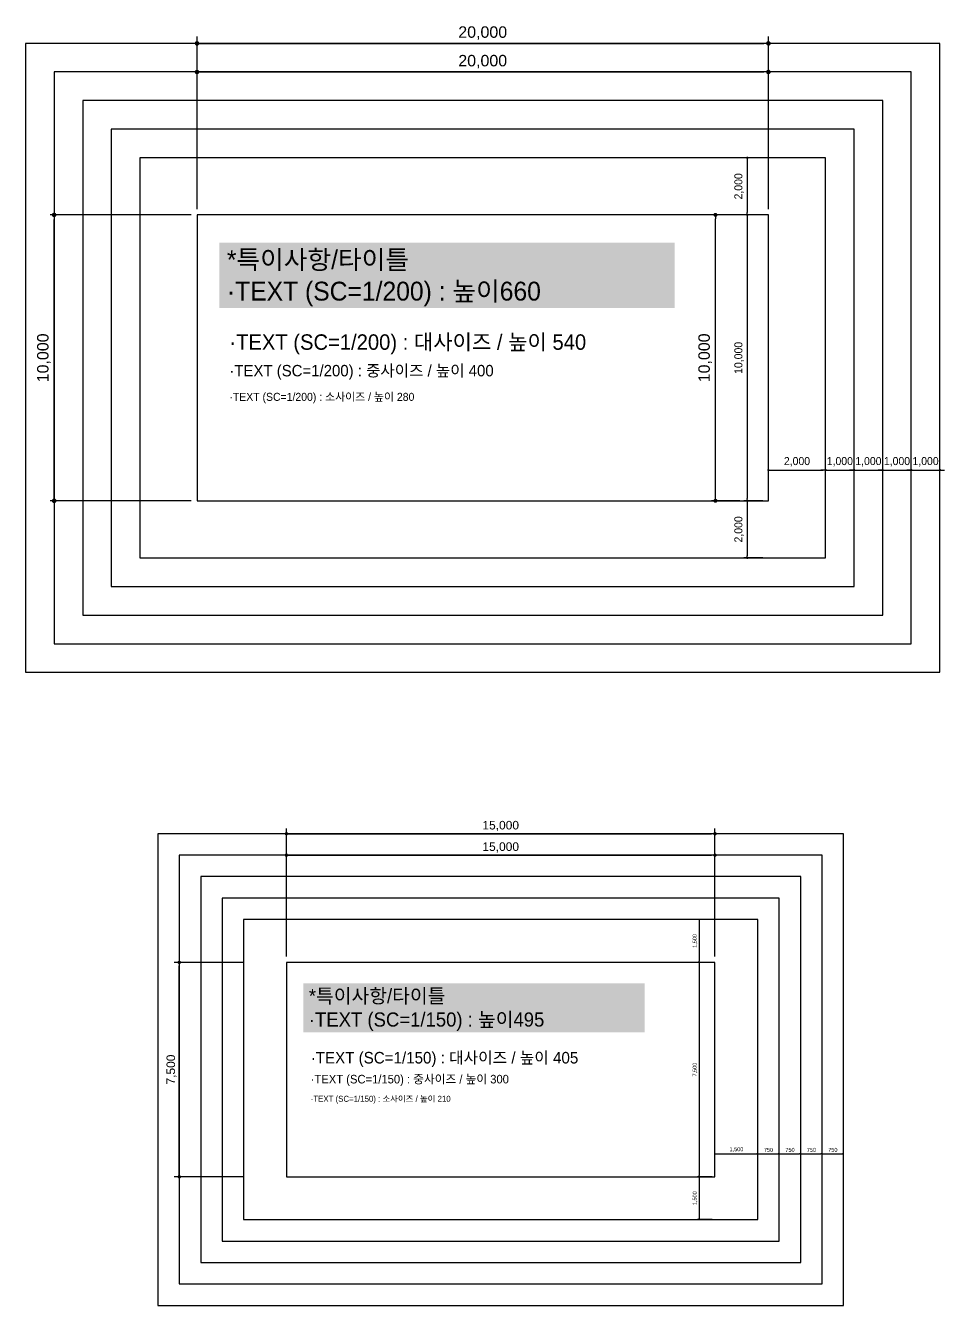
# Model space of a CAD drawing. Header units: millimetres. Extents: x -223175 to 287756, y -120611 to 352956.
# Drawn here: x -207384 to -175224, y -50656 to -5887 of the extents above; entities that cross this region are included whole.
import ezdxf
from ezdxf.enums import TextEntityAlignment as Align

# ---------------------------------------------------------------- set-up
doc = ezdxf.new("R2010")
doc.units = ezdxf.units.MM
doc.header["$LTSCALE"] = 50
doc.header["$PDMODE"] = 35
doc.layers.get('DEFPOINTS').update_dxf_attribs({"color": 108})
for name, color, linetype in [('1_ 설계변경(예정작업) 240', 240, 'Continuous'), ('EL_TEXT', 4, 'Continuous'), ('I-DIM', 255, 'Continuous')]:
    doc.layers.add(name, color=color, linetype=linetype)
doc.layers.add('Defpoint_ Grid Line_ 108', color=108, linetype='Continuous', plot=False)
doc.styles.add('HY울릉도L', font='HY울릉도l.ttf')
doc.styles.get("Standard").update_dxf_attribs({"font": 'arial.ttf'})
doc.dimstyles.new('YI_DIM_100 최소치수', dxfattribs={"dimscale": 100, "dimtxt": 1.4, "dimasz": 0.4, "dimexe": 0.6, "dimexo": 1, "dimgap": 0.6, "dimtad": 1, "dimdec": 0, "dimdsep": 46, "dimlunit": 6, "dimtxsty": 'HY울릉도L', "dimblk": 'DOT', "dimcen": 5, "dimdle": 1.5, "dimclrd": 14, "dimclre": 14, "dimclrt": 4, "dimadec": 0, "dimazin": 0, "dimtfac": 1, "dimtdec": 0, "dimtix": 1, "dimtmove": 2, "dimatfit": 3, "dimldrblk": 'DOT', "dimfxl": 1, "dimtolj": 1, "dimtzin": 0, "dimarcsym": 0})
doc.dimstyles.new('YI_DIM_150 건축', dxfattribs={"dimscale": 150, "dimtxt": 2, "dimasz": 0.8, "dimexe": 1.2, "dimexo": 10, "dimgap": 0.6, "dimtad": 1, "dimdec": 0, "dimzin": 0, "dimdsep": 46, "dimlunit": 6, "dimtxsty": 'Standard', "dimblk": 'DOT', "dimcen": 0.09, "dimdle": 1, "dimclrt": 7, "dimadec": 0, "dimazin": 0, "dimtfac": 1, "dimtdec": 0, "dimtix": 1, "dimtmove": 2, "dimatfit": 3, "dimldrblk": 'DOT', "dimfxl": 1, "dimtolj": 1, "dimtzin": 0, "dimarcsym": 0})
doc.dimstyles.new('YI_DIM_150 안목치수', dxfattribs={"dimscale": 150, "dimtxt": 2, "dimasz": 0.8, "dimexe": 0.7, "dimexo": 1.4, "dimgap": 0.6, "dimtad": 1, "dimdec": 0, "dimzin": 0, "dimdsep": 46, "dimlunit": 6, "dimtxsty": 'Standard', "dimblk": 'DOT', "dimcen": 0.09, "dimdle": 1, "dimclrd": 14, "dimclre": 14, "dimclrt": 7, "dimadec": 0, "dimazin": 0, "dimtfac": 1, "dimtdec": 0, "dimtix": 1, "dimtmove": 2, "dimatfit": 3, "dimldrblk": 'DOT', "dimfxl": 1, "dimtolj": 1, "dimtzin": 0, "dimarcsym": 0})
doc.dimstyles.new('YI_DIM_200 건축', dxfattribs={"dimscale": 200, "dimtxt": 2, "dimasz": 0.8, "dimexe": 1.2, "dimexo": 10, "dimgap": 0.6, "dimtad": 1, "dimdec": 0, "dimzin": 0, "dimdsep": 46, "dimlunit": 6, "dimtxsty": 'Standard', "dimblk": 'DOT', "dimcen": 0.09, "dimdle": 1, "dimclrt": 7, "dimadec": 0, "dimazin": 0, "dimtfac": 1, "dimtdec": 0, "dimtix": 1, "dimtmove": 2, "dimatfit": 3, "dimldrblk": 'DOT', "dimfxl": 1, "dimtolj": 1, "dimtzin": 0, "dimarcsym": 0})
doc.dimstyles.new('YI_DIM_200 내부치수', dxfattribs={"dimscale": 200, "dimtxt": 2, "dimasz": 0.7, "dimexe": 0.7, "dimexo": 5, "dimgap": 0.6, "dimtad": 1, "dimdec": 0, "dimzin": 0, "dimdsep": 46, "dimlunit": 6, "dimtxsty": 'Standard', "dimblk": 'DOT', "dimcen": 0.09, "dimdle": 1, "dimclrd": 256, "dimclre": 256, "dimclrt": 3, "dimadec": 0, "dimazin": 0, "dimtfac": 1, "dimtdec": 0, "dimtix": 1, "dimtmove": 2, "dimatfit": 3, "dimldrblk": 'DOT', "dimfxl": 1, "dimtolj": 1, "dimtzin": 0, "dimarcsym": 0})
doc.dimstyles.new('YI_DIM_200 안목치수', dxfattribs={"dimscale": 200, "dimtxt": 2, "dimasz": 0.8, "dimexe": 0.7, "dimexo": 1, "dimgap": 0.6, "dimtad": 1, "dimdec": 0, "dimzin": 0, "dimdsep": 46, "dimlunit": 6, "dimtxsty": 'Standard', "dimblk": 'DOT', "dimcen": 0.09, "dimdle": 1, "dimclrd": 14, "dimclre": 14, "dimclrt": 4, "dimadec": 0, "dimazin": 0, "dimtfac": 1, "dimtdec": 0, "dimtix": 1, "dimtmove": 2, "dimatfit": 3, "dimldrblk": 'DOT', "dimfxl": 1, "dimtolj": 1, "dimtzin": 0, "dimarcsym": 0})
doc.dimstyles.new('YI_DIM_200 최소치수', dxfattribs={"dimscale": 200, "dimtxt": 1.4, "dimasz": 0.4, "dimexe": 0.6, "dimexo": 1, "dimgap": 0.6, "dimtad": 1, "dimdec": 0, "dimdsep": 46, "dimlunit": 6, "dimtxsty": 'HY울릉도L', "dimblk": 'DOT', "dimcen": 5, "dimdle": 1.5, "dimclrd": 14, "dimclre": 14, "dimclrt": 4, "dimadec": 4, "dimazin": 0, "dimtfac": 1, "dimtdec": 0, "dimtix": 1, "dimtmove": 2, "dimatfit": 3, "dimldrblk": 'DOT', "dimfxl": 1, "dimtolj": 1, "dimtzin": 0, "dimarcsym": 0})

# ---------------------------------------------------------------- blocks, each defined once
blk = doc.blocks.new('_Dot')
at = {"color": 0, "linetype": 'ByBlock', "lineweight": -2}
blk.add_line((-0.5, 0), (-1, 0), dxfattribs=at)
at = {"color": 0, "linetype": 'ByBlock', "const_width": 0.5}
blk.add_lwpolyline([(-0.25, 0, 1), (0.25, 0, 1)], format="xyb", close=True, dxfattribs=at)
blk = doc.blocks.new('*D1340')
at = {"layer": 'DEFPOINTS', "color": 0}
for p in [(-202004, -38656), (-198254, -38656), (-198254, -46156)]:
    blk.add_point(p, dxfattribs=at)
at = {"layer": 'I-DIM', "color": 0, "lineweight": -2}
for p, q in [((-199754, -38656), (-202184, -38656)), ((-202004, -46036), (-202004, -38776)), ((-199754, -46156), (-202184, -46156))]:
    blk.add_line(p, q, dxfattribs=at)
at = {"layer": 'I-DIM', "color": 0, "linetype": 'ByBlock', "lineweight": -2, "xscale": 120, "yscale": 120, "zscale": 120}
for p, rotation in [((-202004, -38656), 90), ((-202004, -46156), 270)]:
    blk.add_blockref('_Dot', p, dxfattribs=dict(at, rotation=rotation))
at = {"layer": 'I-DIM', "color": 7, "insert": (-202274, -42406), "char_height": 300, "attachment_point": 5, "rotation": 90}
blk.add_mtext('\\A1;7,500', dxfattribs=at)
blk = doc.blocks.new('*D1341')
at = {"layer": 'DEFPOINTS', "color": 0}
for p in [(-183254, -34156), (-198254, -38656), (-183254, -38656)]:
    blk.add_point(p, dxfattribs=at)
at = {"layer": 'I-DIM', "color": 0, "lineweight": -2}
for p, q in [((-198254, -37156), (-198254, -33976)), ((-183254, -37156), (-183254, -33976)), ((-198134, -34156), (-183374, -34156))]:
    blk.add_line(p, q, dxfattribs=at)
at = {"layer": 'I-DIM', "color": 0, "linetype": 'ByBlock', "lineweight": -2, "xscale": 120, "yscale": 120, "zscale": 120, "rotation": 180}
blk.add_blockref('_Dot', (-198254, -34156), dxfattribs=at)
at = {"layer": 'I-DIM', "color": 0, "linetype": 'ByBlock', "lineweight": -2, "xscale": 120, "yscale": 120, "zscale": 120}
blk.add_blockref('_Dot', (-183254, -34156), dxfattribs=at)
at = {"layer": 'I-DIM', "color": 7, "insert": (-190754, -33885), "char_height": 300, "attachment_point": 5}
blk.add_mtext('\\A1;15,000', dxfattribs=at)
blk = doc.blocks.new('*D1342')
at = {"layer": 'DEFPOINTS', "color": 0}
for p in [(-183254, -37156), (-183808, -38656), (-183254, -38656)]:
    blk.add_point(p, dxfattribs=at)
at = {"layer": 'I-DIM', "color": 14, "lineweight": -2}
for p, q in [((-183354, -37156), (-183868, -37156)), ((-183808, -37196), (-183808, -38616)), ((-183354, -38656), (-183868, -38656))]:
    blk.add_line(p, q, dxfattribs=at)
at = {"layer": 'I-DIM', "color": 14, "linetype": 'ByBlock', "lineweight": -2, "xscale": 40, "yscale": 40, "zscale": 40}
for p, rotation in [((-183808, -37156), 90), ((-183808, -38656), 270)]:
    blk.add_blockref('_Dot', p, dxfattribs=dict(at, rotation=rotation))
at = {"layer": 'I-DIM', "color": 4, "insert": (-183951, -37906), "char_height": 140, "attachment_point": 5, "rotation": 90, "style": 'HY울릉도L'}
blk.add_mtext('\\A1;1,500', dxfattribs=at)
blk = doc.blocks.new('*D1343')
at = {"layer": 'DEFPOINTS', "color": 0}
for p in [(-183254, -38656), (-183808, -46156), (-183254, -46156)]:
    blk.add_point(p, dxfattribs=at)
at = {"layer": 'I-DIM', "color": 14, "lineweight": -2}
for p, q in [((-183354, -38656), (-183868, -38656)), ((-183808, -38696), (-183808, -46116)), ((-183354, -46156), (-183868, -46156))]:
    blk.add_line(p, q, dxfattribs=at)
at = {"layer": 'I-DIM', "color": 14, "linetype": 'ByBlock', "lineweight": -2, "xscale": 40, "yscale": 40, "zscale": 40}
for p, rotation in [((-183808, -38656), 90), ((-183808, -46156), 270)]:
    blk.add_blockref('_Dot', p, dxfattribs=dict(at, rotation=rotation))
at = {"layer": 'I-DIM', "color": 4, "insert": (-183951, -42406), "char_height": 140, "attachment_point": 5, "rotation": 90, "style": 'HY울릉도L'}
blk.add_mtext('\\A1;7,500', dxfattribs=at)
blk = doc.blocks.new('*D1344')
at = {"layer": 'DEFPOINTS', "color": 0}
for p in [(-183254, -46156), (-183808, -47656), (-183254, -47656)]:
    blk.add_point(p, dxfattribs=at)
at = {"layer": 'I-DIM', "color": 14, "lineweight": -2}
for p, q in [((-183354, -46156), (-183868, -46156)), ((-183808, -46196), (-183808, -47616)), ((-183354, -47656), (-183868, -47656))]:
    blk.add_line(p, q, dxfattribs=at)
at = {"layer": 'I-DIM', "color": 14, "linetype": 'ByBlock', "lineweight": -2, "xscale": 40, "yscale": 40, "zscale": 40}
for p, rotation in [((-183808, -46156), 90), ((-183808, -47656), 270)]:
    blk.add_blockref('_Dot', p, dxfattribs=dict(at, rotation=rotation))
at = {"layer": 'I-DIM', "color": 4, "insert": (-183951, -46906), "char_height": 140, "attachment_point": 5, "rotation": 90, "style": 'HY울릉도L'}
blk.add_mtext('\\A1;1,500', dxfattribs=at)
blk = doc.blocks.new('*D1345')
at = {"layer": 'DEFPOINTS', "color": 0}
for p in [(-181754, -45349), (-183254, -46156), (-181754, -46156)]:
    blk.add_point(p, dxfattribs=at)
at = {"layer": 'I-DIM', "color": 14, "lineweight": -2}
for p, q in [((-183254, -46056), (-183254, -45289)), ((-183214, -45349), (-181794, -45349)), ((-181754, -46056), (-181754, -45289))]:
    blk.add_line(p, q, dxfattribs=at)
at = {"layer": 'I-DIM', "color": 14, "linetype": 'ByBlock', "lineweight": -2, "xscale": 40, "yscale": 40, "zscale": 40, "rotation": 180}
blk.add_blockref('_Dot', (-183254, -45349), dxfattribs=at)
at = {"layer": 'I-DIM', "color": 14, "linetype": 'ByBlock', "lineweight": -2, "xscale": 40, "yscale": 40, "zscale": 40}
blk.add_blockref('_Dot', (-181754, -45349), dxfattribs=at)
at = {"layer": 'I-DIM', "color": 4, "insert": (-182504, -45205), "char_height": 140, "attachment_point": 5, "style": 'HY울릉도L'}
blk.add_mtext('\\A1;1,500', dxfattribs=at)
blk = doc.blocks.new('*D1346')
at = {"layer": 'DEFPOINTS', "color": 0}
for p in [(-181004, -45349), (-181754, -46156), (-181004, -46156)]:
    blk.add_point(p, dxfattribs=at)
at = {"layer": 'I-DIM', "color": 14, "lineweight": -2}
for p, q in [((-181754, -46056), (-181754, -45289)), ((-181714, -45349), (-181044, -45349)), ((-181004, -46056), (-181004, -45289))]:
    blk.add_line(p, q, dxfattribs=at)
at = {"layer": 'I-DIM', "color": 14, "linetype": 'ByBlock', "lineweight": -2, "xscale": 40, "yscale": 40, "zscale": 40, "rotation": 180}
blk.add_blockref('_Dot', (-181754, -45349), dxfattribs=at)
at = {"layer": 'I-DIM', "color": 14, "linetype": 'ByBlock', "lineweight": -2, "xscale": 40, "yscale": 40, "zscale": 40}
blk.add_blockref('_Dot', (-181004, -45349), dxfattribs=at)
at = {"layer": 'I-DIM', "color": 4, "insert": (-181379, -45216), "char_height": 140, "attachment_point": 5, "style": 'HY울릉도L'}
blk.add_mtext('\\A1;750', dxfattribs=at)
blk = doc.blocks.new('*D1347')
at = {"layer": 'DEFPOINTS', "color": 0}
for p in [(-180254, -45349), (-181004, -46156), (-180254, -46156)]:
    blk.add_point(p, dxfattribs=at)
at = {"layer": 'I-DIM', "color": 14, "lineweight": -2}
for p, q in [((-181004, -46056), (-181004, -45289)), ((-180964, -45349), (-180294, -45349)), ((-180254, -46056), (-180254, -45289))]:
    blk.add_line(p, q, dxfattribs=at)
at = {"layer": 'I-DIM', "color": 14, "linetype": 'ByBlock', "lineweight": -2, "xscale": 40, "yscale": 40, "zscale": 40, "rotation": 180}
blk.add_blockref('_Dot', (-181004, -45349), dxfattribs=at)
at = {"layer": 'I-DIM', "color": 14, "linetype": 'ByBlock', "lineweight": -2, "xscale": 40, "yscale": 40, "zscale": 40}
blk.add_blockref('_Dot', (-180254, -45349), dxfattribs=at)
at = {"layer": 'I-DIM', "color": 4, "insert": (-180629, -45216), "char_height": 140, "attachment_point": 5, "style": 'HY울릉도L'}
blk.add_mtext('\\A1;750', dxfattribs=at)
blk = doc.blocks.new('*D1348')
at = {"layer": 'DEFPOINTS', "color": 0}
for p in [(-179504, -45349), (-180254, -46156), (-179504, -46156)]:
    blk.add_point(p, dxfattribs=at)
at = {"layer": 'I-DIM', "color": 14, "lineweight": -2}
for p, q in [((-180254, -46056), (-180254, -45289)), ((-180214, -45349), (-179544, -45349)), ((-179504, -46056), (-179504, -45289))]:
    blk.add_line(p, q, dxfattribs=at)
at = {"layer": 'I-DIM', "color": 14, "linetype": 'ByBlock', "lineweight": -2, "xscale": 40, "yscale": 40, "zscale": 40, "rotation": 180}
blk.add_blockref('_Dot', (-180254, -45349), dxfattribs=at)
at = {"layer": 'I-DIM', "color": 14, "linetype": 'ByBlock', "lineweight": -2, "xscale": 40, "yscale": 40, "zscale": 40}
blk.add_blockref('_Dot', (-179504, -45349), dxfattribs=at)
at = {"layer": 'I-DIM', "color": 4, "insert": (-179879, -45216), "char_height": 140, "attachment_point": 5, "style": 'HY울릉도L'}
blk.add_mtext('\\A1;750', dxfattribs=at)
blk = doc.blocks.new('*D1349')
at = {"layer": 'DEFPOINTS', "color": 0}
for p in [(-178754, -45349), (-179504, -46156), (-178754, -46156)]:
    blk.add_point(p, dxfattribs=at)
at = {"layer": 'I-DIM', "color": 14, "lineweight": -2}
for p, q in [((-179504, -46056), (-179504, -45289)), ((-179464, -45349), (-178794, -45349)), ((-178754, -46056), (-178754, -45289))]:
    blk.add_line(p, q, dxfattribs=at)
at = {"layer": 'I-DIM', "color": 14, "linetype": 'ByBlock', "lineweight": -2, "xscale": 40, "yscale": 40, "zscale": 40, "rotation": 180}
blk.add_blockref('_Dot', (-179504, -45349), dxfattribs=at)
at = {"layer": 'I-DIM', "color": 14, "linetype": 'ByBlock', "lineweight": -2, "xscale": 40, "yscale": 40, "zscale": 40}
blk.add_blockref('_Dot', (-178754, -45349), dxfattribs=at)
at = {"layer": 'I-DIM', "color": 4, "insert": (-179129, -45216), "char_height": 140, "attachment_point": 5, "style": 'HY울릉도L'}
blk.add_mtext('\\A1;750', dxfattribs=at)
blk = doc.blocks.new('*D1350')
at = {"layer": 'DEFPOINTS', "color": 0}
for p in [(-183254, -34906), (-198254, -38656), (-183254, -38656)]:
    blk.add_point(p, dxfattribs=at)
at = {"layer": 'I-DIM', "color": 14, "lineweight": -2}
for p, q in [((-198254, -38446), (-198254, -34801)), ((-198134, -34906), (-183374, -34906)), ((-183254, -38446), (-183254, -34801))]:
    blk.add_line(p, q, dxfattribs=at)
at = {"layer": 'I-DIM', "color": 14, "linetype": 'ByBlock', "lineweight": -2, "xscale": 120, "yscale": 120, "zscale": 120, "rotation": 180}
blk.add_blockref('_Dot', (-198254, -34906), dxfattribs=at)
at = {"layer": 'I-DIM', "color": 14, "linetype": 'ByBlock', "lineweight": -2, "xscale": 120, "yscale": 120, "zscale": 120}
blk.add_blockref('_Dot', (-183254, -34906), dxfattribs=at)
at = {"layer": 'I-DIM', "color": 7, "insert": (-190754, -34635), "char_height": 300, "attachment_point": 5}
blk.add_mtext('\\A1;15,000', dxfattribs=at)
blk = doc.blocks.new('*D1363')
at = {"layer": 'DEFPOINTS', "color": 0}
for p in [(-206384, -12510), (-201384, -12510), (-201384, -22510)]:
    blk.add_point(p, dxfattribs=at)
at = {"layer": 'I-DIM', "color": 14, "lineweight": -2}
for p, q in [((-201584, -12510), (-206524, -12510)), ((-206384, -22350), (-206384, -12670)), ((-201584, -22510), (-206524, -22510))]:
    blk.add_line(p, q, dxfattribs=at)
at = {"layer": 'I-DIM', "color": 14, "linetype": 'ByBlock', "lineweight": -2, "xscale": 160, "yscale": 160, "zscale": 160}
for p, rotation in [((-206384, -12510), 90), ((-206384, -22510), 270)]:
    blk.add_blockref('_Dot', p, dxfattribs=dict(at, rotation=rotation))
at = {"layer": 'I-DIM', "color": 4, "insert": (-206744, -17510), "char_height": 400, "attachment_point": 5, "rotation": 90}
blk.add_mtext('\\A1;10,000', dxfattribs=at)
blk = doc.blocks.new('*D1364')
at = {"layer": 'DEFPOINTS', "color": 0}
for p in [(-181384, -6510), (-201384, -12510), (-181384, -12510)]:
    blk.add_point(p, dxfattribs=at)
at = {"layer": 'I-DIM', "color": 0, "lineweight": -2}
for p, q in [((-201384, -10510), (-201384, -6270)), ((-201224, -6510), (-181544, -6510)), ((-181384, -10510), (-181384, -6270))]:
    blk.add_line(p, q, dxfattribs=at)
at = {"layer": 'I-DIM', "color": 0, "linetype": 'ByBlock', "lineweight": -2, "xscale": 160, "yscale": 160, "zscale": 160, "rotation": 180}
blk.add_blockref('_Dot', (-201384, -6510), dxfattribs=at)
at = {"layer": 'I-DIM', "color": 0, "linetype": 'ByBlock', "lineweight": -2, "xscale": 160, "yscale": 160, "zscale": 160}
blk.add_blockref('_Dot', (-181384, -6510), dxfattribs=at)
at = {"layer": 'I-DIM', "color": 7, "insert": (-191384, -6150), "char_height": 400, "attachment_point": 5}
blk.add_mtext('\\A1;20,000', dxfattribs=at)
blk = doc.blocks.new('*D1365')
at = {"layer": 'DEFPOINTS', "color": 0}
for p in [(-181384, -10510), (-182122, -12510), (-181384, -12510)]:
    blk.add_point(p, dxfattribs=at)
at = {"layer": 'I-DIM', "color": 14, "lineweight": -2}
for p, q in [((-181584, -10510), (-182242, -10510)), ((-182122, -10590), (-182122, -12430)), ((-181584, -12510), (-182242, -12510))]:
    blk.add_line(p, q, dxfattribs=at)
at = {"layer": 'I-DIM', "color": 14, "linetype": 'ByBlock', "lineweight": -2, "xscale": 80, "yscale": 80, "zscale": 80}
for p, rotation in [((-182122, -10510), 90), ((-182122, -12510), 270)]:
    blk.add_blockref('_Dot', p, dxfattribs=dict(at, rotation=rotation))
at = {"layer": 'I-DIM', "color": 4, "insert": (-182410, -11510), "char_height": 280, "attachment_point": 5, "rotation": 90, "style": 'HY울릉도L'}
blk.add_mtext('\\A1;2,000', dxfattribs=at)
blk = doc.blocks.new('*D1366')
at = {"layer": 'DEFPOINTS', "color": 0}
for p in [(-181384, -12510), (-182122, -22510), (-181384, -22510)]:
    blk.add_point(p, dxfattribs=at)
at = {"layer": 'I-DIM', "color": 14, "lineweight": -2}
for p, q in [((-181584, -12510), (-182242, -12510)), ((-182122, -12590), (-182122, -22430)), ((-181584, -22510), (-182242, -22510))]:
    blk.add_line(p, q, dxfattribs=at)
at = {"layer": 'I-DIM', "color": 14, "linetype": 'ByBlock', "lineweight": -2, "xscale": 80, "yscale": 80, "zscale": 80}
for p, rotation in [((-182122, -12510), 90), ((-182122, -22510), 270)]:
    blk.add_blockref('_Dot', p, dxfattribs=dict(at, rotation=rotation))
at = {"layer": 'I-DIM', "color": 4, "insert": (-182410, -17510), "char_height": 280, "attachment_point": 5, "rotation": 90, "style": 'HY울릉도L'}
blk.add_mtext('\\A1;10,000', dxfattribs=at)
blk = doc.blocks.new('*D1367')
at = {"layer": 'DEFPOINTS', "color": 0}
for p in [(-179384, -21434), (-181384, -22510), (-179384, -22510)]:
    blk.add_point(p, dxfattribs=at)
at = {"layer": 'I-DIM', "color": 14, "lineweight": -2}
for p, q in [((-181384, -22310), (-181384, -21314)), ((-181304, -21434), (-179464, -21434)), ((-179384, -22310), (-179384, -21314))]:
    blk.add_line(p, q, dxfattribs=at)
at = {"layer": 'I-DIM', "color": 14, "linetype": 'ByBlock', "lineweight": -2, "xscale": 80, "yscale": 80, "zscale": 80, "rotation": 180}
blk.add_blockref('_Dot', (-181384, -21434), dxfattribs=at)
at = {"layer": 'I-DIM', "color": 14, "linetype": 'ByBlock', "lineweight": -2, "xscale": 80, "yscale": 80, "zscale": 80}
blk.add_blockref('_Dot', (-179384, -21434), dxfattribs=at)
at = {"layer": 'I-DIM', "color": 4, "insert": (-180384, -21146), "char_height": 280, "attachment_point": 5, "style": 'HY울릉도L'}
blk.add_mtext('\\A1;2,000', dxfattribs=at)
blk = doc.blocks.new('*D1368')
at = {"layer": 'DEFPOINTS', "color": 0}
for p in [(-178384, -21434), (-179384, -22510), (-178384, -22510)]:
    blk.add_point(p, dxfattribs=at)
at = {"layer": 'I-DIM', "color": 14, "lineweight": -2}
for p, q in [((-179464, -21434), (-179544, -21434)), ((-179384, -22310), (-179384, -21314)), ((-179384, -21434), (-178384, -21434)), ((-178384, -22310), (-178384, -21314)), ((-178304, -21434), (-178224, -21434))]:
    blk.add_line(p, q, dxfattribs=at)
at = {"layer": 'I-DIM', "color": 14, "linetype": 'ByBlock', "lineweight": -2, "xscale": 80, "yscale": 80, "zscale": 80}
blk.add_blockref('_Dot', (-179384, -21434), dxfattribs=at)
at = {"layer": 'I-DIM', "color": 14, "linetype": 'ByBlock', "lineweight": -2, "xscale": 80, "yscale": 80, "zscale": 80, "rotation": 180}
blk.add_blockref('_Dot', (-178384, -21434), dxfattribs=at)
at = {"layer": 'I-DIM', "color": 4, "insert": (-178884, -21146), "char_height": 280, "attachment_point": 5, "style": 'HY울릉도L'}
blk.add_mtext('\\A1;1,000', dxfattribs=at)
blk = doc.blocks.new('*D1369')
at = {"layer": 'DEFPOINTS', "color": 0}
for p in [(-177384, -21434), (-178384, -22510), (-177384, -22510)]:
    blk.add_point(p, dxfattribs=at)
at = {"layer": 'I-DIM', "color": 14, "lineweight": -2}
for p, q in [((-178464, -21434), (-178544, -21434)), ((-178384, -22310), (-178384, -21314)), ((-178384, -21434), (-177384, -21434)), ((-177384, -22310), (-177384, -21314)), ((-177304, -21434), (-177224, -21434))]:
    blk.add_line(p, q, dxfattribs=at)
at = {"layer": 'I-DIM', "color": 14, "linetype": 'ByBlock', "lineweight": -2, "xscale": 80, "yscale": 80, "zscale": 80}
blk.add_blockref('_Dot', (-178384, -21434), dxfattribs=at)
at = {"layer": 'I-DIM', "color": 14, "linetype": 'ByBlock', "lineweight": -2, "xscale": 80, "yscale": 80, "zscale": 80, "rotation": 180}
blk.add_blockref('_Dot', (-177384, -21434), dxfattribs=at)
at = {"layer": 'I-DIM', "color": 4, "insert": (-177884, -21146), "char_height": 280, "attachment_point": 5, "style": 'HY울릉도L'}
blk.add_mtext('\\A1;1,000', dxfattribs=at)
blk = doc.blocks.new('*D1370')
at = {"layer": 'DEFPOINTS', "color": 0}
for p in [(-176384, -21434), (-177384, -22510), (-176384, -22510)]:
    blk.add_point(p, dxfattribs=at)
at = {"layer": 'I-DIM', "color": 14, "lineweight": -2}
for p, q in [((-177464, -21434), (-177544, -21434)), ((-177384, -22310), (-177384, -21314)), ((-177384, -21434), (-176384, -21434)), ((-176384, -22310), (-176384, -21314)), ((-176304, -21434), (-176224, -21434))]:
    blk.add_line(p, q, dxfattribs=at)
at = {"layer": 'I-DIM', "color": 14, "linetype": 'ByBlock', "lineweight": -2, "xscale": 80, "yscale": 80, "zscale": 80}
blk.add_blockref('_Dot', (-177384, -21434), dxfattribs=at)
at = {"layer": 'I-DIM', "color": 14, "linetype": 'ByBlock', "lineweight": -2, "xscale": 80, "yscale": 80, "zscale": 80, "rotation": 180}
blk.add_blockref('_Dot', (-176384, -21434), dxfattribs=at)
at = {"layer": 'I-DIM', "color": 4, "insert": (-176884, -21146), "char_height": 280, "attachment_point": 5, "style": 'HY울릉도L'}
blk.add_mtext('\\A1;1,000', dxfattribs=at)
blk = doc.blocks.new('*D1371')
at = {"layer": 'DEFPOINTS', "color": 0}
for p in [(-175384, -21434), (-176384, -22510), (-175384, -22510)]:
    blk.add_point(p, dxfattribs=at)
at = {"layer": 'I-DIM', "color": 14, "lineweight": -2}
for p, q in [((-176464, -21434), (-176544, -21434)), ((-176384, -22310), (-176384, -21314)), ((-176384, -21434), (-175384, -21434)), ((-175384, -22310), (-175384, -21314)), ((-175304, -21434), (-175224, -21434))]:
    blk.add_line(p, q, dxfattribs=at)
at = {"layer": 'I-DIM', "color": 14, "linetype": 'ByBlock', "lineweight": -2, "xscale": 80, "yscale": 80, "zscale": 80}
blk.add_blockref('_Dot', (-176384, -21434), dxfattribs=at)
at = {"layer": 'I-DIM', "color": 14, "linetype": 'ByBlock', "lineweight": -2, "xscale": 80, "yscale": 80, "zscale": 80, "rotation": 180}
blk.add_blockref('_Dot', (-175384, -21434), dxfattribs=at)
at = {"layer": 'I-DIM', "color": 4, "insert": (-175884, -21146), "char_height": 280, "attachment_point": 5, "style": 'HY울릉도L'}
blk.add_mtext('\\A1;1,000', dxfattribs=at)
blk = doc.blocks.new('*D1372')
at = {"layer": 'DEFPOINTS', "color": 0}
for p in [(-181384, -7510), (-201384, -12510), (-181384, -12510)]:
    blk.add_point(p, dxfattribs=at)
at = {"layer": 'I-DIM', "color": 14, "lineweight": -2}
for p, q in [((-201384, -12310), (-201384, -7370)), ((-201224, -7510), (-181544, -7510)), ((-181384, -12310), (-181384, -7370))]:
    blk.add_line(p, q, dxfattribs=at)
at = {"layer": 'I-DIM', "color": 14, "linetype": 'ByBlock', "lineweight": -2, "xscale": 160, "yscale": 160, "zscale": 160, "rotation": 180}
blk.add_blockref('_Dot', (-201384, -7510), dxfattribs=at)
at = {"layer": 'I-DIM', "color": 14, "linetype": 'ByBlock', "lineweight": -2, "xscale": 160, "yscale": 160, "zscale": 160}
blk.add_blockref('_Dot', (-181384, -7510), dxfattribs=at)
at = {"layer": 'I-DIM', "color": 4, "insert": (-191384, -7150), "char_height": 400, "attachment_point": 5}
blk.add_mtext('\\A1;20,000', dxfattribs=at)
blk = doc.blocks.new('*D1373')
at = {"layer": 'DEFPOINTS', "color": 0}
for p in [(-183238, -12510), (-181384, -12510), (-181384, -22510)]:
    blk.add_point(p, dxfattribs=at)
at = {"layer": 'I-DIM', "lineweight": -2}
for p, q in [((-182384, -12510), (-183378, -12510)), ((-183238, -22370), (-183238, -12650)), ((-182384, -22510), (-183378, -22510))]:
    blk.add_line(p, q, dxfattribs=at)
at = {"layer": 'I-DIM', "linetype": 'ByBlock', "lineweight": -2, "xscale": 140, "yscale": 140, "zscale": 140}
for p, rotation in [((-183238, -12510), 90), ((-183238, -22510), 270)]:
    blk.add_blockref('_Dot', p, dxfattribs=dict(at, rotation=rotation))
at = {"layer": 'I-DIM', "color": 3, "insert": (-183599, -17510), "char_height": 400, "attachment_point": 5, "rotation": 90}
blk.add_mtext('\\A1;10,000', dxfattribs=at)
blk = doc.blocks.new('*D1401')
at = {"layer": 'DEFPOINTS', "color": 0}
for p in [(-181384, -22510), (-182122, -24510), (-181384, -24510)]:
    blk.add_point(p, dxfattribs=at)
at = {"layer": 'I-DIM', "color": 14, "lineweight": -2}
for p, q in [((-181584, -22510), (-182242, -22510)), ((-182122, -22590), (-182122, -24430)), ((-181584, -24510), (-182242, -24510))]:
    blk.add_line(p, q, dxfattribs=at)
at = {"layer": 'I-DIM', "color": 14, "linetype": 'ByBlock', "lineweight": -2, "xscale": 80, "yscale": 80, "zscale": 80}
for p, rotation in [((-182122, -22510), 90), ((-182122, -24510), 270)]:
    blk.add_blockref('_Dot', p, dxfattribs=dict(at, rotation=rotation))
at = {"layer": 'I-DIM', "color": 4, "insert": (-182410, -23510), "char_height": 280, "attachment_point": 5, "rotation": 90, "style": 'HY울릉도L'}
blk.add_mtext('\\A1;2,000', dxfattribs=at)

msp = doc.modelspace()

# ---------------------------------------------------------------- linework, layer by layer
at = {"layer": 'Defpoint_ Grid Line_ 108'}
for points in [[(-175383.8429, -28510.0062), (-175383.8429, -6510.0062), (-207383.8429, -6510.0062), (-207383.8429, -28510.0062)], [(-176383.8429, -27510.0062), (-176383.8429, -7510.0062), (-206383.8429, -7510.0062), (-206383.8429, -27510.0062)], [(-177383.8429, -26510.0062), (-177383.8429, -8510.0062), (-205383.8429, -8510.0062), (-205383.8429, -26510.0062)], [(-178383.8429, -25510.0062), (-178383.8429, -9510.0062), (-204383.8429, -9510.0062), (-204383.8429, -25510.0062)], [(-179383.8429, -24510.0062), (-179383.8429, -10510.0062), (-203383.8429, -10510.0062), (-203383.8429, -24510.0062)], [(-181383.8429, -22510.0062), (-181383.8429, -12510.0062), (-201383.8429, -12510.0062), (-201383.8429, -22510.0062)], [(-178753.9841, -50655.6447), (-178753.9841, -34155.6447), (-202753.9841, -34155.6447), (-202753.9841, -50655.6447)], [(-179503.9841, -49905.6447), (-179503.9841, -34905.6447), (-202003.9841, -34905.6447), (-202003.9841, -49905.6447)], [(-180253.9841, -49155.6447), (-180253.9841, -35655.6447), (-201253.9841, -35655.6447), (-201253.9841, -49155.6447)], [(-181003.9841, -48405.6447), (-181003.9841, -36405.6447), (-200503.9841, -36405.6447), (-200503.9841, -48405.6447)], [(-181753.9841, -47655.6447), (-181753.9841, -37155.6447), (-199753.9841, -37155.6447), (-199753.9841, -47655.6447)], [(-183253.9841, -46155.6447), (-183253.9841, -38655.6447), (-198253.9841, -38655.6447), (-198253.9841, -46155.6447)]]:
    msp.add_lwpolyline(points, close=True, dxfattribs=at)

# ---------------------------------------------------------------- texts
at = {"layer": '1_ 설계변경(예정작업) 240', "color": 7, "attachment_point": 4, "style": 'HY울릉도L', "bg_fill": 1, "box_fill_scale": 1.4, "bg_fill_color": 8, "bg_fill_transparency": 11079682}
for s, insert, char_height, width in [('\\A1;*특이사항/타이틀\\P·TEXT (SC=1/200) : 높이660', (-200337.7449, -14725.2513), 660, 15412.474846), ('\\A1;*특이사항/타이틀\\P·TEXT (SC=1/150) : 높이495', (-197469.4106, -40317.0786), 495, 11559.356134)]:
    msp.add_mtext(s, dxfattribs=dict(at, insert=insert, char_height=char_height, width=width))
at = {"layer": 'EL_TEXT', "ltscale": 0.5, "style": 'HY울릉도L'}
for s, height, p in [('·TEXT (SC=1/200) : 대사이즈 / 높이 540', 540, (-200250.429, -16957.3723, 0)), ('·TEXT (SC=1/200) : 중사이즈 / 높이 400', 400, (-200250.429, -17957.3723, 0)), ('·TEXT (SC=1/200) : 소사이즈 / 높이 280', 280, (-200250.429, -18874.0759, 0)), ('·TEXT (SC=1/150) : 대사이즈 / 높이 405', 405, (-197403.9236, -41991.1693, 0)), ('·TEXT (SC=1/150) : 중사이즈 / 높이 300', 300, (-197403.9236, -42741.1693, 0)), ('·TEXT (SC=1/150) : 소사이즈 / 높이 210', 210, (-197403.9236, -43428.697, 0))]:
    msp.add_text(s, height=height, dxfattribs=at).set_placement(p, align=Align.MIDDLE_LEFT)

# ---------------------------------------------------------------- dimensions: what is measured, and where the dimension line sits
at = {"layer": 'I-DIM'}
for base, p1, p2, dimstyle, picture, middle in [((-181383.8429, -6510.0062), (-201383.8429, -12510.0062), (-181383.8429, -12510.0062), 'YI_DIM_200 건축', '*D1364', (-191383.8429, -6149.6242)), ((-181383.8429, -7510.0062), (-201383.8429, -12510.0062), (-181383.8429, -12510.0062), 'YI_DIM_200 안목치수', '*D1372', (-191383.8429, -7149.6242)), ((-179383.8429, -21434.0187), (-181383.8429, -22510.0062), (-179383.8429, -22510.0062), 'YI_DIM_200 최소치수', '*D1367', (-180383.8429, -21146.2847)), ((-178383.8429, -21434.0187), (-179383.8429, -22510.0062), (-178383.8429, -22510.0062), 'YI_DIM_200 최소치수', '*D1368', (-178883.8429, -21146.2847)), ((-177383.8429, -21434.0187), (-178383.8429, -22510.0062), (-177383.8429, -22510.0062), 'YI_DIM_200 최소치수', '*D1369', (-177883.8429, -21146.2847)), ((-176383.8429, -21434.0187), (-177383.8429, -22510.0062), (-176383.8429, -22510.0062), 'YI_DIM_200 최소치수', '*D1370', (-176883.8429, -21146.2847)), ((-175383.8429, -21434.0187), (-176383.8429, -22510.0062), (-175383.8429, -22510.0062), 'YI_DIM_200 최소치수', '*D1371', (-175883.8429, -21146.2847)), ((-183253.9841, -34155.6447), (-198253.9841, -38655.6447), (-183253.9841, -38655.6447), 'YI_DIM_150 건축', '*D1341', (-190753.9841, -33885.3582)), ((-183253.9841, -34905.6447), (-198253.9841, -38655.6447), (-183253.9841, -38655.6447), 'YI_DIM_150 안목치수', '*D1350', (-190753.9841, -34635.3582)), ((-181753.9841, -45348.6541), (-183253.9841, -46155.6447), (-181753.9841, -46155.6447), 'YI_DIM_100 최소치수', '*D1345', (-182503.9841, -45204.7871)), ((-181003.9841, -45348.6541), (-181753.9841, -46155.6447), (-181003.9841, -46155.6447), 'YI_DIM_100 최소치수', '*D1346', (-181378.9841, -45215.6148)), ((-180253.9841, -45348.6541), (-181003.9841, -46155.6447), (-180253.9841, -46155.6447), 'YI_DIM_100 최소치수', '*D1347', (-180628.9841, -45215.6148)), ((-179503.9841, -45348.6541), (-180253.9841, -46155.6447), (-179503.9841, -46155.6447), 'YI_DIM_100 최소치수', '*D1348', (-179878.9841, -45215.6148)), ((-178753.9841, -45348.6541), (-179503.9841, -46155.6447), (-178753.9841, -46155.6447), 'YI_DIM_100 최소치수', '*D1349', (-179128.9841, -45215.6148))]:
    dim = msp.add_linear_dim(base=base, p1=p1, p2=p2, dimstyle=dimstyle, dxfattribs=at)
    dim.commit()
    dim.dimension.update_dxf_attribs({"geometry": picture, "text_midpoint": middle})
for base, p1, p2, dimstyle, picture, middle in [((-182122.0158, -12510.0062), (-181383.8429, -10510.0062), (-181383.8429, -12510.0062), 'YI_DIM_200 최소치수', '*D1365', (-182409.7498, -11510.0062)), ((-206383.8429, -12510.0062), (-201383.8429, -22510.0062), (-201383.8429, -12510.0062), 'YI_DIM_200 안목치수', '*D1363', (-206744.2249, -17510.0062)), ((-183238.4209, -12510.0062), (-181383.8429, -22510.0062), (-181383.8429, -12510.0062), 'YI_DIM_200 내부치수', '*D1373', (-183598.8029, -17510.0062)), ((-182122.0158, -22510.0062), (-181383.8429, -12510.0062), (-181383.8429, -22510.0062), 'YI_DIM_200 최소치수', '*D1366', (-182409.7498, -17510.0062)), ((-182122.0158, -24510.0062), (-181383.8429, -22510.0062), (-181383.8429, -24510.0062), 'YI_DIM_200 최소치수', '*D1401', (-182409.7498, -23510.0062)), ((-183807.6137, -38655.6447), (-183253.9841, -37155.6447), (-183253.9841, -38655.6447), 'YI_DIM_100 최소치수', '*D1342', (-183951.4808, -37905.6447)), ((-202003.9841, -38655.6447), (-198253.9841, -46155.6447), (-198253.9841, -38655.6447), 'YI_DIM_150 건축', '*D1340', (-202274.2706, -42405.6447)), ((-183807.6137, -46155.6447), (-183253.9841, -38655.6447), (-183253.9841, -46155.6447), 'YI_DIM_100 최소치수', '*D1343', (-183951.4808, -42405.6447)), ((-183807.6137, -47655.6447), (-183253.9841, -46155.6447), (-183253.9841, -47655.6447), 'YI_DIM_100 최소치수', '*D1344', (-183951.4808, -46905.6447))]:
    dim = msp.add_linear_dim(base=base, p1=p1, p2=p2, angle=90, dimstyle=dimstyle, dxfattribs=at)
    dim.commit()
    dim.dimension.update_dxf_attribs({"geometry": picture, "text_midpoint": middle})

doc.saveas('drawing.dxf')
